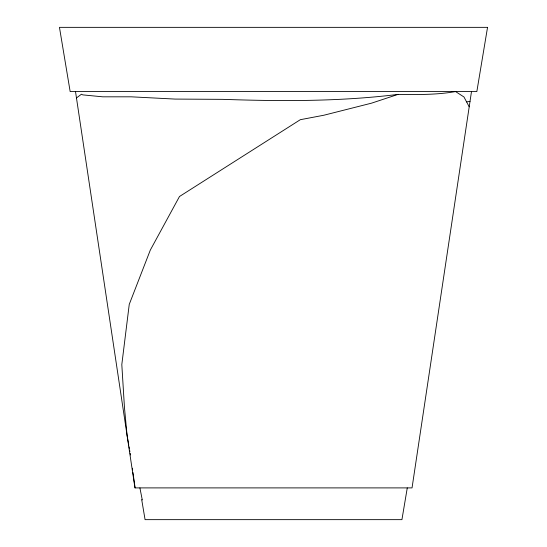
<?xml version="1.0" encoding="UTF-8"?>
<svg xmlns="http://www.w3.org/2000/svg" width="547" height="547" viewBox="0 0 547 547"><rect width="100%" height="100%" fill="white"/><g stroke="black" fill="none" stroke-linecap="round" stroke-linejoin="round"><path stroke-width="0.82" d="M471.493 91.561L412.041 487.897L134.959 487.897L75.507 91.561M407.276 487.897L401.929 519.65L145.071 519.65L141.7 499.65L142.275 499.917L139.902 487.897M76.471 97.947L81.455 94.214L82.734 94.877L102.72 96.819L131.212 96.819L175.067 99.082L222.561 99.342C281.055 101.345 339.872 101.626 398.052 94.392C417.217 94.624 436.622 94.952 455.548 91.561L463.959 96.969L469.203 106.802M398.052 94.392L371.625 103.137L323.824 115.239L300.31 119.697L179.478 196.51L150.316 250.082L129.249 304.371L121.81 364.569L124.47 407.638L127.075 435.344L128.764 445.155M466.584 101.886L470.017 101.386M135.116 487.897L132.935 472.444M129.044 446.79L129.324 448.424M129.605 450.065L129.885 451.699M130.165 453.333L130.446 454.967M132.422 468.232L132.627 469.914M487.541 27.35L476.84 91.561L70.16 91.561L59.459 27.35L487.541 27.35"/></g></svg>
